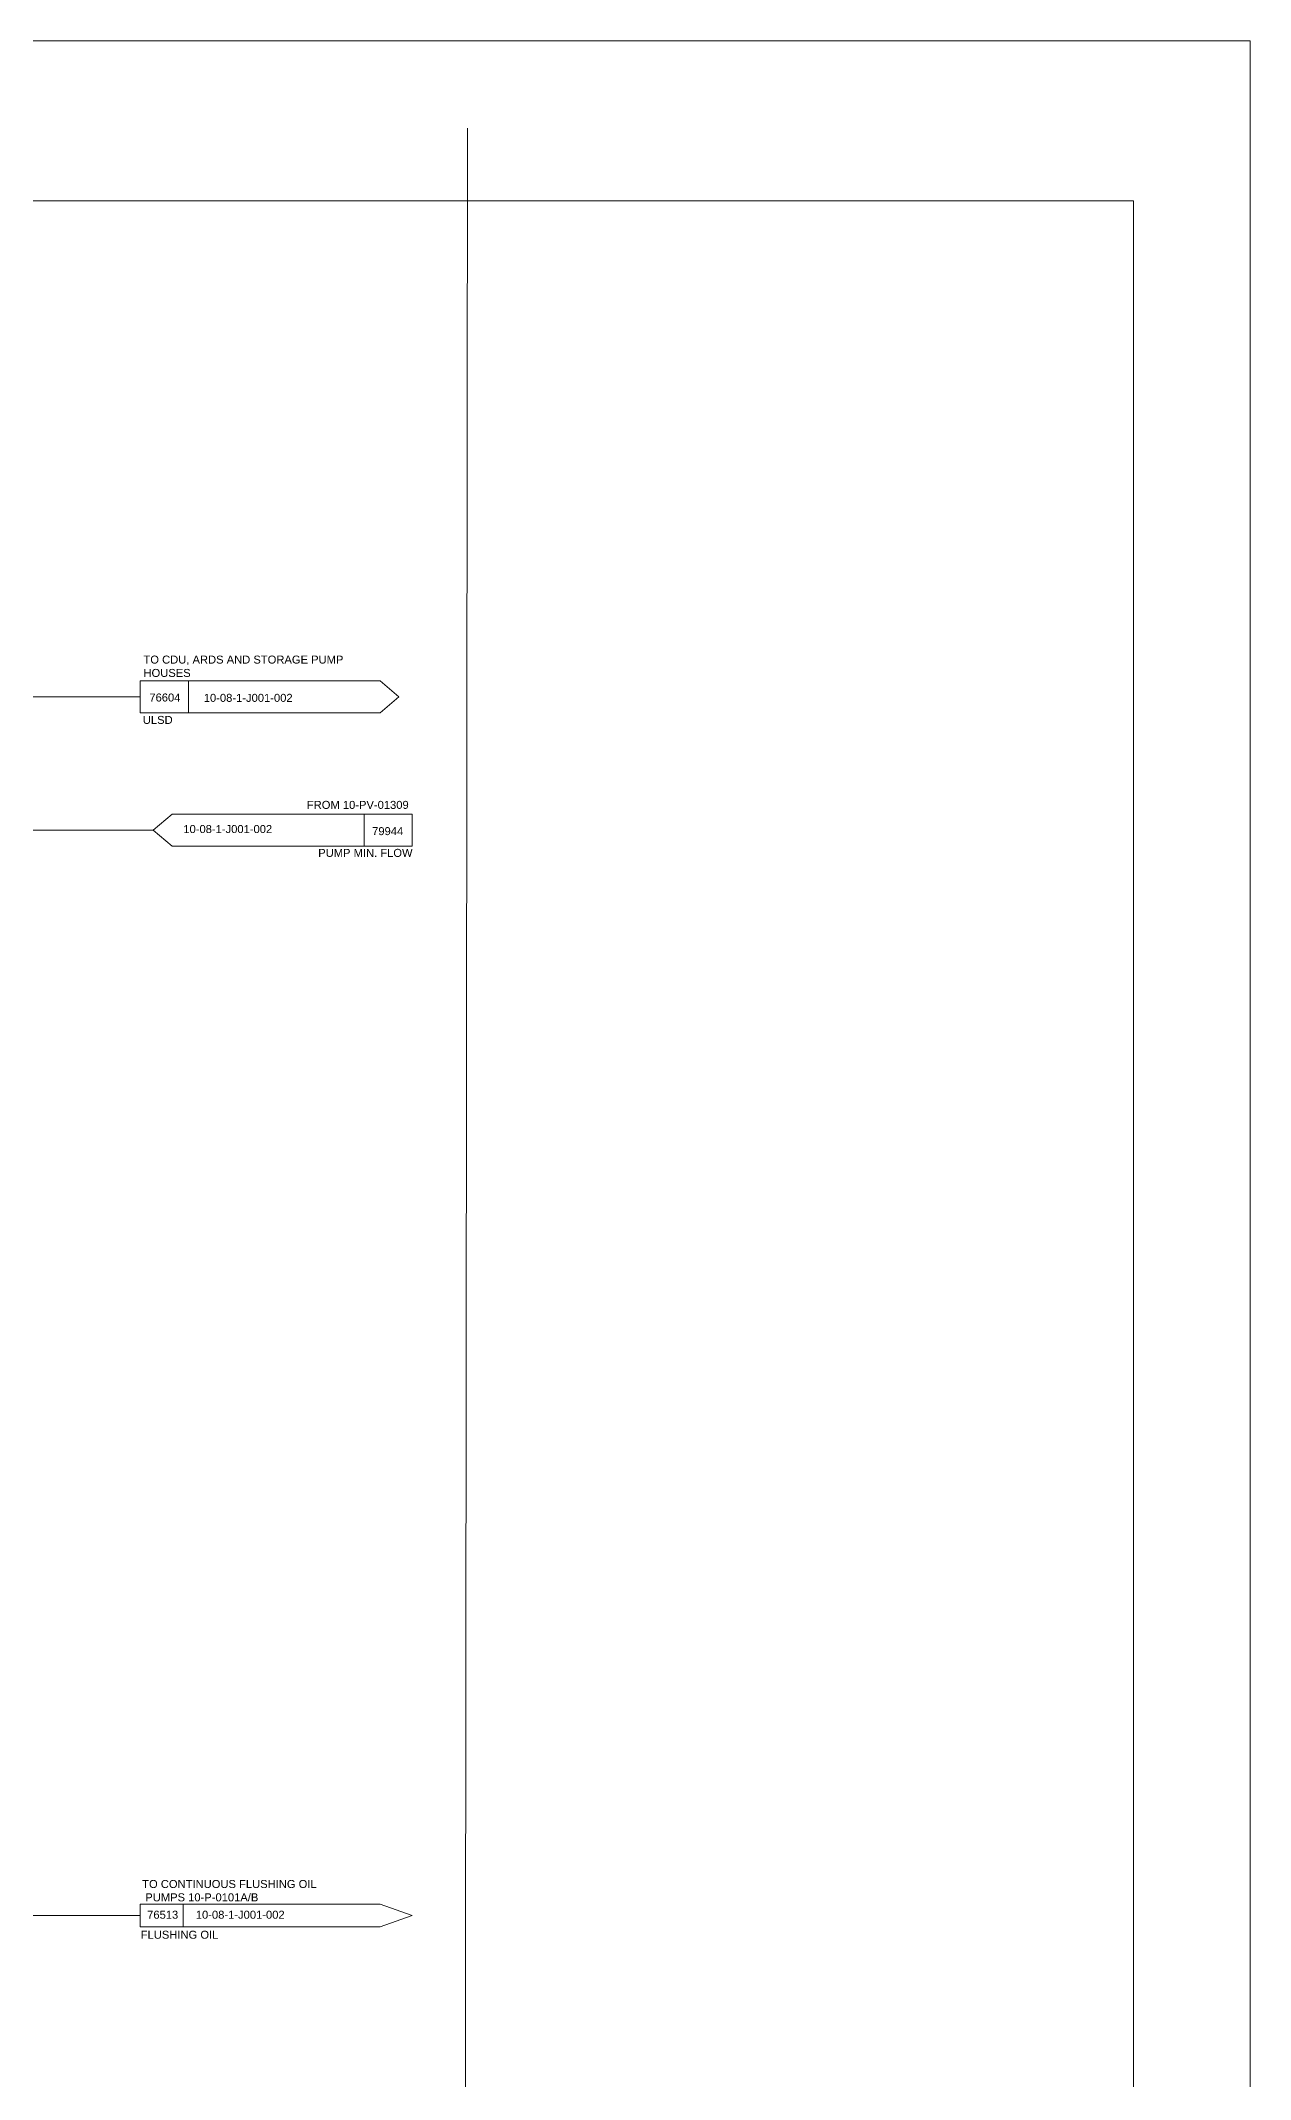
# Model space of a CAD drawing. Header units: millimetres. Extents: x -12 to 339, y -43 to 165.
# Drawn here: x 263 to 338.6, y 37.5 to 164.9 of the extents above; entities that cross this region are included whole.
import ezdxf

# ---------------------------------------------------------------- set-up
doc = ezdxf.new("R2010")
doc.units = ezdxf.units.MM
doc.header["$MEASUREMENT"] = 0
doc.styles.get("Standard").update_dxf_attribs({"font": 'arial.ttf'})

msp = doc.modelspace()

# ---------------------------------------------------------------- linework, layer by layer
at = {"lineweight": 5}
for p, q in [((284.2, 124.95), (269.2, 124.95)), ((269.2, 124.95), (269.2, 122.95)), ((272.22, 124.95), (272.22, 122.95)), ((285.35, 123.95), (284.2, 124.95)), ((210.95, 123.95), (269.2, 123.95)), ((284.2, 122.95), (285.35, 123.95)), ((269.2, 122.95), (284.2, 122.95)), ((270.01, 115.6), (271.2, 116.6)), ((271.2, 116.6), (286.2, 116.6)), ((283.19, 116.6), (283.19, 114.6)), ((286.2, 116.6), (286.2, 114.6)), ((258.87, 115.6), (269.2, 115.6)), ((270.01, 115.6), (269.2, 115.6)), ((271.2, 114.6), (270.01, 115.6)), ((286.2, 114.6), (271.2, 114.6)), ((269.2, 47.78), (269.2, 48.48)), ((269.2, 48.48), (269.2, 47.08)), ((269.2, 48.48), (284.2, 48.48)), ((271.88, 47.08), (271.88, 48.48)), ((284.2, 48.48), (286.2, 47.78)), ((249.64, 47.78), (269.2, 47.78)), ((284.2, 47.08), (286.2, 47.78)), ((269.2, 47.08), (284.2, 47.08))]:
    msp.add_line(p, q, dxfattribs=at)
at = {"lineweight": 0}
for points in [[(-12, 164.94), (338.56, 164.94), (338.56, -43.4), (-12, -43.4)], [(-5.18, 154.94), (331.28, 154.94), (331.28, -34.3), (-5.18, -34.3)]]:
    msp.add_lwpolyline(points, close=True, dxfattribs=at)
msp.add_lwpolyline([(289.44, -34.3), (289.65, 159.49)], dxfattribs=at)

# ---------------------------------------------------------------- texts
at = {"lineweight": 5, "char_height": 0.5}
for s, width, insert, attachment_point in [('TO CDU, ARDS AND STORAGE PUMP\\PHOUSES', 12.5099, (269.4, 126.52), 1), ('76604', 2.645, (271.71, 124.15), 3), ('10-08-1-J001-002', 13.6962, (278.72, 124.13), 3), ('ULSD', 2.7196, (269.36, 122.75), 1), ('FROM 10-PV-01309', 6.5978, (279.61, 117.44), 1), ('10-08-1-J001-002', 13.6962, (271.89, 115.93), 1), ('79944', 2.645, (283.69, 115.8), 1), ('PUMP MIN. FLOW', 6.719, (280.32, 114.44), 1), ('TO CONTINUOUS FLUSHING OIL\\P PUMPS 10-P-0101A/B', 11.8651, (269.32, 50), 1), ('76513', 1.5476, (269.63, 48.08), 1), ('10-08-1-J001-002', 10.0939, (272.67, 48.08), 1), ('FLUSHING OIL', 6.0185, (269.23, 46.83), 1)]:
    msp.add_mtext_dynamic_manual_height_columns(s, width=width, gutter_width=2.5, heights=[0], dxfattribs=dict(at, insert=insert, attachment_point=attachment_point))

doc.saveas('drawing.dxf')
